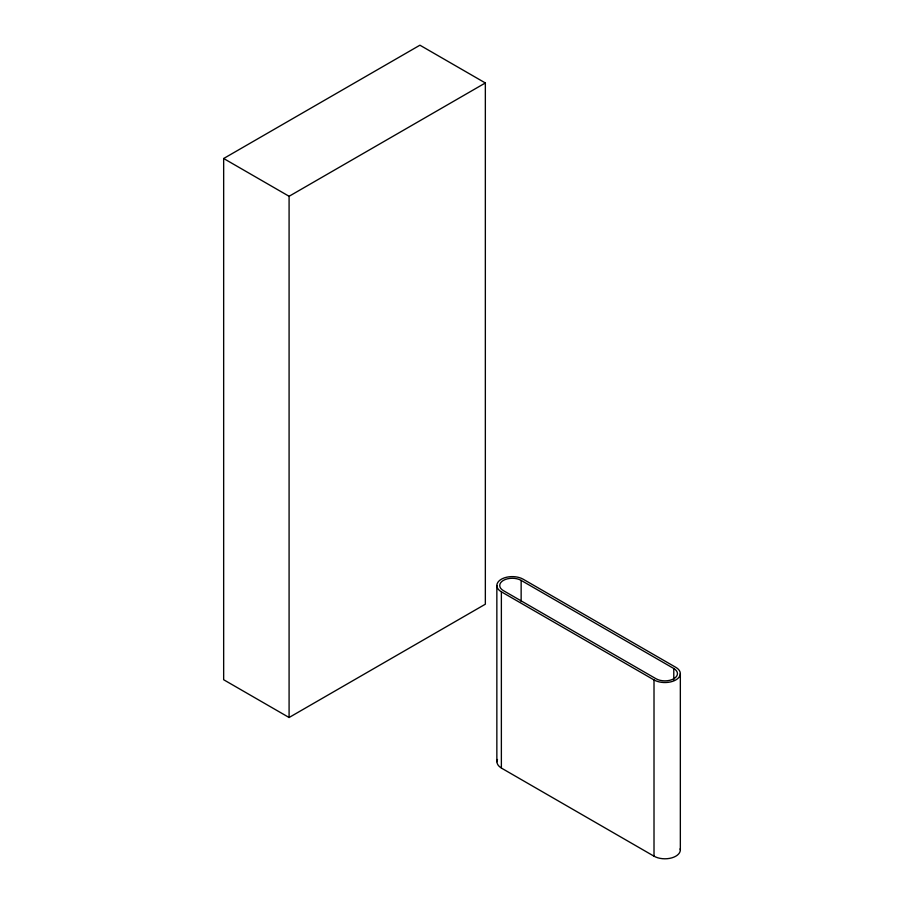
<?xml version="1.0" encoding="UTF-8"?>
<svg xmlns="http://www.w3.org/2000/svg" width="904" height="904" viewBox="0 0 904 904"><rect width="100%" height="100%" fill="white"/><g stroke="black" fill="none" stroke-linecap="round" stroke-linejoin="round"><path stroke-width="1.36" d="M223.661 158.505L419.931 45.2L485.346 82.965L485.346 604.2L289.088 717.505L223.661 679.74L223.661 158.505L289.088 196.281L485.346 82.965M673.785 668.519A12.543 7.243 0 0 1 673.785 678.757A12.543 7.243 0 0 1 656.044 678.757L503.392 590.628A12.543 7.243 0 0 1 503.392 580.391A12.543 7.243 0 0 1 521.145 580.391L673.785 668.519L673.785 679.797M501.37 591.804L654.01 679.932A15.424 8.904 0 0 0 675.819 679.932A15.424 8.904 0 0 0 675.819 667.344L523.167 579.215A15.424 8.904 0 0 0 501.37 579.215A15.424 8.904 0 0 0 501.37 591.804L501.37 768.061L654.01 856.19A15.424 8.904 0 0 0 671.728 857.885A15.424 8.904 0 0 0 680.203 848.732M680.339 673.638L680.339 849.896M654.01 679.932L654.01 856.19M521.145 580.391L521.145 601.533M496.85 585.509L496.85 761.767M289.088 196.281L289.088 717.505M501.437 768.016A15.311 8.837 0 0 1 497.482 759.484"/></g></svg>
